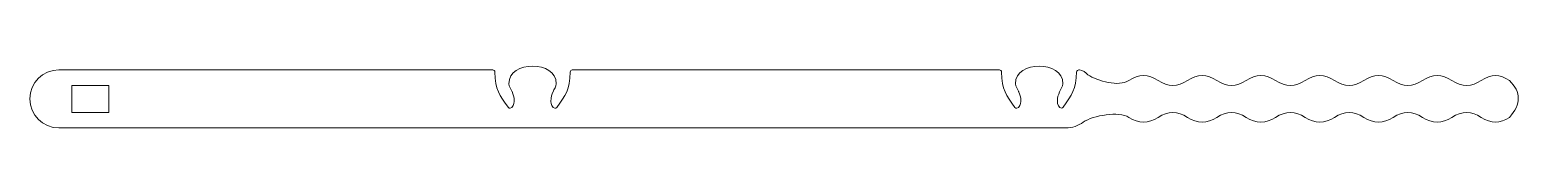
# Model space of a CAD drawing. Header units: inches. Extents: x -12.8 to 12.8, y -0.5 to 0.5.
import ezdxf

# ---------------------------------------------------------------- set-up
doc = ezdxf.new("R2010")
doc.units = ezdxf.units.IN
doc.header["$MEASUREMENT"] = 0
doc.layers.add('Layer 1', color=7, linetype='Continuous')

msp = doc.modelspace()

# ---------------------------------------------------------------- linework, layer by layer
at = {"layer": 'Layer 1', "lineweight": 9}
for points, knots in [([(3.826, 0.452), (3.847, 0.449), (3.863, 0.431), (3.863, 0.41), (3.863, 0.41), (3.867, 0.106), (3.944, 0.024), (4.094, -0.196), (4.094, -0.196), (4.102, -0.204), (4.113, -0.209), (4.125, -0.209), (4.125, -0.209), (4.171, -0.209), (4.196, -0.129), (4.196, -0.091), (4.196, -0.091), (4.196, -0.004), (4.181, 0.016), (4.157, 0.077), (4.157, 0.077), (4.157, 0.077), (4.159, 0.072), (4.159, 0.072), (4.159, 0.072), (4.142, 0.115), (4.103, 0.161), (4.103, 0.21), (4.103, 0.21), (4.103, 0.419), (4.302, 0.515), (4.511, 0.515), (4.511, 0.515), (4.719, 0.515), (4.918, 0.419), (4.918, 0.21), (4.918, 0.21), (4.918, 0.161), (4.879, 0.115), (4.862, 0.072), (4.862, 0.072), (4.838, 0.011), (4.824, -0.009), (4.824, -0.097), (4.824, -0.097), (4.824, -0.133), (4.849, -0.207), (4.892, -0.207), (4.892, -0.207), (4.905, -0.207), (4.916, -0.201), (4.924, -0.192), (4.924, -0.192), (5.069, 0.026), (5.149, 0.113), (5.153, 0.414), (5.153, 0.414), (5.156, 0.434), (5.174, 0.449), (5.195, 0.449), (5.195, 0.449), (5.198, 0.449), (5.201, 0.449), (5.203, 0.448), (5.203, 0.448), (5.259, 0.438), (5.309, 0.409), (5.346, 0.367), (5.346, 0.367), (5.516, 0.256), (5.884, 0.156), (6.05, 0.267), (6.05, 0.267), (6.221, 0.379), (6.389, 0.379), (6.555, 0.267), (6.555, 0.267), (6.726, 0.156), (6.894, 0.156), (7.061, 0.267), (7.061, 0.267), (7.231, 0.379), (7.399, 0.379), (7.566, 0.267), (7.566, 0.267), (7.736, 0.156), (7.905, 0.156), (8.071, 0.267), (8.071, 0.267), (8.241, 0.379), (8.41, 0.379), (8.576, 0.267), (8.576, 0.267), (8.747, 0.156), (8.915, 0.156), (9.082, 0.267), (9.082, 0.267), (9.252, 0.379), (9.42, 0.379), (9.587, 0.267), (9.587, 0.267), (9.757, 0.156), (9.926, 0.156), (10.092, 0.267), (10.092, 0.267), (10.262, 0.379), (10.431, 0.379), (10.597, 0.267), (10.597, 0.267), (10.768, 0.156), (10.936, 0.156), (11.102, 0.267), (11.102, 0.267), (11.273, 0.379), (11.441, 0.379), (11.608, 0.267), (11.608, 0.267), (11.778, 0.156), (11.946, 0.156), (12.113, 0.267), (12.113, 0.267), (12.283, 0.379), (12.431, 0.379), (12.597, 0.267), (12.597, 0.267), (12.799, 0.07), (12.799, -0.141), (12.597, -0.366), (12.597, -0.366), (12.431, -0.477), (12.283, -0.477), (12.113, -0.366), (12.113, -0.366), (11.946, -0.254), (11.778, -0.254), (11.608, -0.366), (11.608, -0.366), (11.441, -0.477), (11.273, -0.477), (11.102, -0.366), (11.102, -0.366), (10.936, -0.254), (10.768, -0.254), (10.597, -0.366), (10.597, -0.366), (10.431, -0.477), (10.262, -0.477), (10.092, -0.366), (10.092, -0.366), (9.926, -0.254), (9.757, -0.254), (9.587, -0.366), (9.587, -0.366), (9.42, -0.477), (9.252, -0.477), (9.082, -0.366), (9.082, -0.366), (8.915, -0.254), (8.747, -0.254), (8.576, -0.366), (8.576, -0.366), (8.41, -0.477), (8.241, -0.477), (8.071, -0.366), (8.071, -0.366), (7.905, -0.254), (7.736, -0.254), (7.566, -0.366), (7.566, -0.366), (7.399, -0.477), (7.231, -0.477), (7.061, -0.366), (7.061, -0.366), (6.894, -0.254), (6.726, -0.254), (6.555, -0.366), (6.555, -0.366), (6.389, -0.477), (6.221, -0.477), (6.05, -0.366), (6.05, -0.366), (5.884, -0.254), (5.439, -0.335), (5.269, -0.446), (5.269, -0.446), (5.183, -0.511), (5.078, -0.548), (4.967, -0.548), (4.967, -0.548), (4.967, -0.548), (-4.658, -0.548), (-4.658, -0.548), (-4.658, -0.548), (-4.658, -0.548), (-10.345, -0.548), (-10.345, -0.548), (-10.345, -0.548), (-10.345, -0.548), (-12.342, -0.548), (-12.342, -0.548), (-12.342, -0.548), (-12.343, -0.548), (-12.344, -0.548), (-12.345, -0.548), (-12.345, -0.548), (-12.621, -0.548), (-12.845, -0.324), (-12.845, -0.048), (-12.845, -0.048), (-12.845, 0.228), (-12.621, 0.452), (-12.345, 0.452), (-12.345, 0.452), (-12.345, 0.452), (-10.345, 0.452), (-10.345, 0.452), (-10.345, 0.452), (-10.345, 0.452), (-4.885, 0.452), (-4.885, 0.452), (-4.885, 0.452), (-4.864, 0.449), (-4.848, 0.431), (-4.848, 0.41), (-4.848, 0.41), (-4.844, 0.106), (-4.767, 0.024), (-4.617, -0.196), (-4.617, -0.196), (-4.609, -0.204), (-4.598, -0.209), (-4.586, -0.209), (-4.586, -0.209), (-4.54, -0.209), (-4.516, -0.129), (-4.516, -0.091), (-4.516, -0.091), (-4.516, -0.004), (-4.53, 0.016), (-4.554, 0.077), (-4.554, 0.077), (-4.554, 0.077), (-4.552, 0.072), (-4.552, 0.072), (-4.552, 0.072), (-4.569, 0.115), (-4.608, 0.161), (-4.608, 0.21), (-4.608, 0.21), (-4.608, 0.419), (-4.409, 0.515), (-4.201, 0.515), (-4.201, 0.515), (-3.992, 0.515), (-3.793, 0.419), (-3.793, 0.21), (-3.793, 0.21), (-3.793, 0.161), (-3.832, 0.115), (-3.849, 0.072), (-3.849, 0.072), (-3.849, 0.072), (-3.847, 0.077), (-3.847, 0.077), (-3.847, 0.077), (-3.871, 0.016), (-3.886, -0.004), (-3.886, -0.091), (-3.886, -0.091), (-3.886, -0.129), (-3.861, -0.209), (-3.815, -0.209), (-3.815, -0.209), (-3.803, -0.209), (-3.792, -0.204), (-3.784, -0.196), (-3.784, -0.196), (-3.634, 0.024), (-3.557, 0.106), (-3.553, 0.41), (-3.553, 0.41), (-3.553, 0.432), (-3.537, 0.449), (-3.517, 0.452), (-3.517, 0.452), (-3.517, 0.452), (3.826, 0.452), (3.826, 0.452)], [0, 0, 0, 0, 0.013699, 0.013699, 0.013699, 0.013699, 0.027397, 0.027397, 0.027397, 0.027397, 0.041096, 0.041096, 0.041096, 0.041096, 0.054795, 0.054795, 0.054795, 0.054795, 0.068493, 0.068493, 0.068493, 0.068493, 0.082192, 0.082192, 0.082192, 0.082192, 0.09589, 0.09589, 0.09589, 0.09589, 0.109589, 0.109589, 0.109589, 0.109589, 0.123288, 0.123288, 0.123288, 0.123288, 0.136986, 0.136986, 0.136986, 0.136986, 0.150685, 0.150685, 0.150685, 0.150685, 0.164384, 0.164384, 0.164384, 0.164384, 0.178082, 0.178082, 0.178082, 0.178082, 0.191781, 0.191781, 0.191781, 0.191781, 0.205479, 0.205479, 0.205479, 0.205479, 0.219178, 0.219178, 0.219178, 0.219178, 0.232877, 0.232877, 0.232877, 0.232877, 0.246575, 0.246575, 0.246575, 0.246575, 0.260274, 0.260274, 0.260274, 0.260274, 0.273973, 0.273973, 0.273973, 0.273973, 0.287671, 0.287671, 0.287671, 0.287671, 0.30137, 0.30137, 0.30137, 0.30137, 0.315068, 0.315068, 0.315068, 0.315068, 0.328767, 0.328767, 0.328767, 0.328767, 0.342466, 0.342466, 0.342466, 0.342466, 0.356164, 0.356164, 0.356164, 0.356164, 0.369863, 0.369863, 0.369863, 0.369863, 0.383562, 0.383562, 0.383562, 0.383562, 0.39726, 0.39726, 0.39726, 0.39726, 0.410959, 0.410959, 0.410959, 0.410959, 0.424658, 0.424658, 0.424658, 0.424658, 0.438356, 0.438356, 0.438356, 0.438356, 0.452055, 0.452055, 0.452055, 0.452055, 0.465753, 0.465753, 0.465753, 0.465753, 0.479452, 0.479452, 0.479452, 0.479452, 0.493151, 0.493151, 0.493151, 0.493151, 0.506849, 0.506849, 0.506849, 0.506849, 0.520548, 0.520548, 0.520548, 0.520548, 0.534247, 0.534247, 0.534247, 0.534247, 0.547945, 0.547945, 0.547945, 0.547945, 0.561644, 0.561644, 0.561644, 0.561644, 0.575342, 0.575342, 0.575342, 0.575342, 0.589041, 0.589041, 0.589041, 0.589041, 0.60274, 0.60274, 0.60274, 0.60274, 0.616438, 0.616438, 0.616438, 0.616438, 0.630137, 0.630137, 0.630137, 0.630137, 0.643836, 0.643836, 0.643836, 0.643836, 0.657534, 0.657534, 0.657534, 0.657534, 0.671233, 0.671233, 0.671233, 0.671233, 0.684932, 0.684932, 0.684932, 0.684932, 0.69863, 0.69863, 0.69863, 0.69863, 0.712329, 0.712329, 0.712329, 0.712329, 0.726027, 0.726027, 0.726027, 0.726027, 0.739726, 0.739726, 0.739726, 0.739726, 0.753425, 0.753425, 0.753425, 0.753425, 0.767123, 0.767123, 0.767123, 0.767123, 0.780822, 0.780822, 0.780822, 0.780822, 0.794521, 0.794521, 0.794521, 0.794521, 0.808219, 0.808219, 0.808219, 0.808219, 0.821918, 0.821918, 0.821918, 0.821918, 0.835616, 0.835616, 0.835616, 0.835616, 0.849315, 0.849315, 0.849315, 0.849315, 0.863014, 0.863014, 0.863014, 0.863014, 0.876712, 0.876712, 0.876712, 0.876712, 0.890411, 0.890411, 0.890411, 0.890411, 0.90411, 0.90411, 0.90411, 0.90411, 0.917808, 0.917808, 0.917808, 0.917808, 0.931507, 0.931507, 0.931507, 0.931507, 0.945205, 0.945205, 0.945205, 0.945205, 0.958904, 0.958904, 0.958904, 0.958904, 0.972603, 0.972603, 0.972603, 0.972603, 1, 1, 1, 1]), ([(-11.486, 0.184), (-11.486, 0.184), (-12.125, 0.184), (-12.125, 0.184), (-12.125, 0.184), (-12.125, 0.184), (-12.125, -0.28), (-12.125, -0.28), (-12.125, -0.28), (-12.125, -0.28), (-11.486, -0.28), (-11.486, -0.28), (-11.486, -0.28), (-11.486, -0.28), (-11.486, 0.184), (-11.486, 0.184)], [0, 0, 0, 0, 0.2, 0.2, 0.2, 0.2, 0.4, 0.4, 0.4, 0.4, 0.6, 0.6, 0.6, 0.6, 1, 1, 1, 1])]:
    msp.add_open_spline(points, degree=3, knots=knots, dxfattribs=at)

doc.saveas('drawing.dxf')
